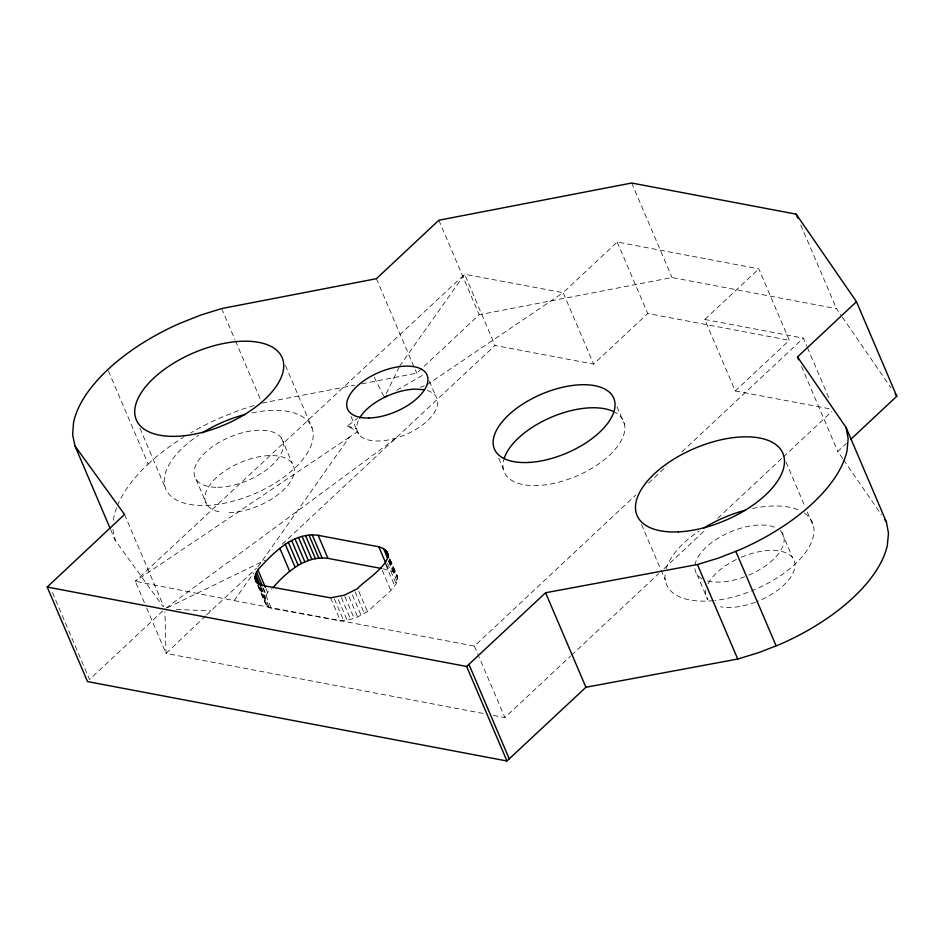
<?xml version="1.0" encoding="UTF-8"?>
<svg xmlns="http://www.w3.org/2000/svg" width="944" height="944" viewBox="0 0 944 944"><rect width="100%" height="100%" fill="white"/><g stroke="black" fill="none" stroke-linecap="round" stroke-linejoin="round"><path stroke-width="0.71" stroke-dasharray="4.72 3.54" d="M389.99 559.108L397.235 575.675L397.648 579.486L396.209 583.805L390.851 590.555L367.476 611.665L357.67 616.916L350.613 619.323L340.418 620.892L271.4 608.337C261.346 605.824 264.556 592.561 271.896 588.702M113.61 520.345L113.846 517.265A148.22 73.207 -23.1 0 1 116.879 506.999M427.195 390.474A43.235 21.358 -23.1 0 1 417.637 428.328A43.235 21.358 -23.1 0 1 358.543 434.098L356.561 428.883L357.339 422.723L359.086 419.384M386.273 393.518L398.923 367.535M144.385 602.65L135.263 581.268L234.183 600.62L253.653 572.984M257.877 566.978L349.315 437.202L357.611 431.656L347.309 425.956L357.446 418.522M399.56 366.237L464.66 274.279L563.155 292.664L617.234 242.042L758.834 268.851L789.326 340.312L735.246 390.946L704.767 319.473L758.834 268.851M205.591 615.913L166.038 653.413L146.662 607.995M206.665 614.898L256.532 568.158M162.698 611.004L89.527 679.503L51.519 590.378M361.776 383.819L416.717 373.21L479.163 314.753L672.01 277.536L836.478 308.676L841.434 315.874M282.173 544.228L495.01 345.457L593.634 364.124L647.714 313.502L789.326 340.312M234.183 600.62L474.407 646.097L635.666 495.14M648.575 483.068L666.853 465.958M681.898 451.869L803.379 338.141L806.837 346.236M493.311 715.375L504.887 717.57L570.471 656.174M571.545 655.171L658.629 573.657M663.998 568.618L705.935 529.372M717.759 518.303L782.257 457.923M783.343 456.908L831.711 411.619M842.744 458.642L837.8 451.468L846.379 443.432M166.038 608.113L395.866 438.264M426.782 384.951L563.155 292.664L593.634 364.124M349.315 437.202L135.263 581.268L464.66 274.279L495.01 345.457M396.775 390.25L425.284 373.753M167.489 607.712L265.016 560.217M420.458 387.264L424.257 385.872M254.054 405.566L240.814 409.696L219.881 418.003A148.184 73.195 -23.1 0 0 190.676 432.907M261.995 403.076L354.543 385.223M176.375 609.458L210.937 610.839M704.767 319.473L803.379 338.141M735.246 390.946L831.003 409.071M382.875 568.76L393.27 571.415L397.235 575.675M483.175 713.452L166.038 653.413L164.929 611.854M347.309 425.956L356.561 428.883M110.66 529.631L115.274 540.44L163.135 606.626M842.26 317.066L891.018 387.842M843.57 459.834L881.472 514.858M374.237 377.293L383.736 396.161M800.772 224.955L836.478 308.676M807.415 347.581L829.835 400.173M801.515 366.402L837.8 451.468M785.951 461.958L805.043 506.716M807.356 512.144L813.716 527.059M781.927 532.605L792.748 557.963M631.701 183.018L672.01 277.536M617.234 242.042L647.714 313.502M697.026 574.507L707.847 599.865A47.566 23.494 -23.1 0 1 706.525 587.357M617.022 406.699L624.539 424.328M641.531 524.463L665.237 580.064M438.854 220.235L479.163 314.753M498.68 458.182L503.305 469.038M429.378 381.128L435.727 395.996M376.408 278.692L416.717 373.21M474.407 646.097L504.887 717.57M351.05 416.516L358.543 434.098M390.155 559.875L397.672 577.504M389.235 559.037L395.017 572.607M389.553 560.512L397.648 579.486M388.645 560.571L393.27 571.415M388.48 561.267L397.153 581.61M387.536 563.462L396.209 583.805M386.332 564.429L388.645 569.846M385.577 564.359L394.828 586.059M382.178 570.211L390.851 590.555M285.489 365.599L312.098 427.986M358.803 591.322L367.476 611.665M355.133 591.9L364.384 613.6M352.431 595.015L361.104 615.358M281.56 438.276L292.38 463.634M348.997 596.573L357.67 616.916M344.902 596.549L354.153 618.237M221.687 308.558L234.926 339.616M235.504 340.973L260.851 400.386M341.362 597.623L350.613 619.323M338.424 599.794L347.097 620.125M334.436 598.956L343.687 620.656M330.589 597.835L340.418 620.892M265.972 588.714L267.707 592.773M263.423 588.242L266.314 595.027M262.715 587.994L271.4 608.337M261.323 587.734L265.37 597.233M260.579 587.074L269.264 607.417M259.683 587.133L264.886 599.346M259.411 587.251L267.518 606.237M257.913 585.056L264.863 601.328M258.09 585.823L266.184 604.809M257.771 585.54L265.288 603.169M196.01 479.233L206.83 504.592M139.924 428.222L165.377 487.883M108.418 370.933L148.161 464.094A148.22 73.207 -23.1 0 0 117.953 504.379M124.537 514.468L163.701 606.296M112.95 529.383L115.274 540.44M219.067 511.801A47.566 23.494 -23.1 0 1 232.92 466.076A47.566 23.494 -23.1 0 1 294.245 471.681A47.566 23.494 -23.1 0 1 228.554 512.663M148.161 464.094A148.184 73.195 -23.1 0 1 183.171 437.45M741.288 557.22A47.566 23.494 -23.1 0 1 794.329 560.996A47.566 23.494 -23.1 0 1 756.746 601.647M755.448 602.142A47.566 23.494 -23.1 0 1 720.555 606.756M708.083 583.722A47.566 23.494 -23.1 0 1 736.261 559.521M780.228 530.693A47.566 23.494 -23.1 0 1 745.925 576.3M744.627 576.796A47.566 23.494 -23.1 0 1 706.95 580.749M702.112 578.814A47.566 23.494 -23.1 0 1 714.938 540.251A47.566 23.494 -23.1 0 1 776.853 528.298M804.453 513.099A79.272 39.152 -23.1 0 1 796.559 562.707A79.272 39.152 -23.1 0 1 714.844 600.478M713.428 600.632A79.272 39.152 -23.1 0 1 665.426 571.828M666.11 568.925A79.272 39.152 -23.1 0 1 699.115 531.012M752.51 508.521A79.272 39.152 -23.1 0 1 800.571 510.846M252.001 412.847A79.272 39.152 -23.1 0 1 305.726 455.492A79.272 39.152 -23.1 0 1 189.189 504.344A79.272 39.152 -23.1 0 1 198.594 435.243M613.163 411.383A64.853 32.037 -23.1 0 1 578.283 475.363A64.853 32.037 -23.1 0 1 503.683 460.023M217.734 487.305A47.566 23.494 -23.1 0 0 283.471 444.128A47.566 23.494 -23.1 0 0 215.161 444.836A47.566 23.494 -23.1 0 0 217.734 487.305"/><path stroke-width="1.42" d="M255.022 578.283L255.541 574.176L257.865 569.728C273.205 553.113 292.911 531.932 318.128 535.307L378.815 546.8C406.687 555.674 361.576 582.165 357.646 588.619L344.324 595.192L330.589 597.835L261.559 585.28L256.355 581.752L255.022 578.283L256.756 582.342M359.664 418.275L360.82 416.044A43.235 21.358 -23.1 0 1 415.395 389.105L424.175 389.73M856.479 301.714L797.479 356.95L846.095 427.514L886.416 522.032L888.481 533.183L887.336 545.372A148.22 73.219 -23.1 0 1 779.897 644.363L758.917 652.564L737.724 659.03L585.917 687.267L506.952 760.982L87.521 681.58L47.2 587.05L124.537 514.468L74.954 445.922L72.641 434.854L73.526 422.747A148.22 73.207 -23.1 0 1 179.572 323.485L200.494 315.166L221.687 308.558L376.408 278.692L438.854 220.235L631.701 183.018L796.158 214.146L856.479 301.714L896.8 396.244L850.674 439.42M272.946 587.687C286.551 572.088 305.537 555.355 327.957 558.364L381.423 568.489M47.2 587.05L466.631 666.464L545.597 592.749L697.404 564.524L718.596 558.046L739.577 549.845A148.22 73.219 -23.1 0 0 847.016 450.866L848.16 438.677L846.095 427.514M384.373 397.412L386.851 395.984M895.148 393.837L896.8 396.244M884.764 519.637L886.416 522.032M796.158 214.146L797.881 218.206M797.479 356.95L798.636 359.652M735.789 551.32L776.11 645.838M697.404 564.524L737.724 659.03M545.597 592.749L585.917 687.267M468.979 664.458L509.3 758.976M466.631 666.464L506.952 760.982M386.521 550.977L388.562 555.332M385.187 549.55L388.657 557.692M383.441 548.37L387.488 557.857M378.815 546.8L385.754 563.072M318.128 535.307L327.957 558.364M312.275 534.894L322.116 557.939M309.018 535.13L318.848 558.175M305.596 535.649L315.426 558.706M302.092 536.463L311.921 559.521M298.54 537.549L308.381 560.594M295.024 538.871L304.853 561.928M291.602 540.428L301.431 563.485M288.309 542.186L298.139 565.244M285.23 544.122L295.059 567.167M279.872 548.358L289.702 571.403M257.865 569.728L265.394 587.357M256.485 571.97L262.267 585.54M255.541 574.176L260.745 586.377M255.057 576.288L258.526 584.43M255.458 580.112L256.615 582.826M74.954 445.922L110.082 528.286M703.917 527.944A79.272 39.152 -23.1 0 1 745.618 510.149M202.193 432.918A79.272 39.152 -23.1 0 1 245.11 414.463M504.025 458.831A64.853 32.037 -23.1 0 1 550.517 417.567A64.853 32.037 -23.1 0 1 613.163 411.383M183.879 435.774A79.272 39.152 -23.1 0 0 282.598 358.814A79.272 39.152 -23.1 0 0 161.247 371.735A79.272 39.152 -23.1 0 0 183.879 435.774M678.406 531.873A79.272 39.152 -23.1 0 0 784.216 457.899A79.272 39.152 -23.1 0 0 667.314 463.421A79.272 39.152 -23.1 0 0 678.406 531.873M369.069 418.003A43.235 21.358 -23.1 0 0 427.903 378.225A43.235 21.358 -23.1 0 0 365.021 379.96A43.235 21.358 -23.1 0 0 369.069 418.003M529.407 462.418A64.853 32.037 -23.1 0 0 614.709 401.283A64.853 32.037 -23.1 0 0 518.15 407.206A64.853 32.037 -23.1 0 0 529.407 462.418"/></g></svg>
